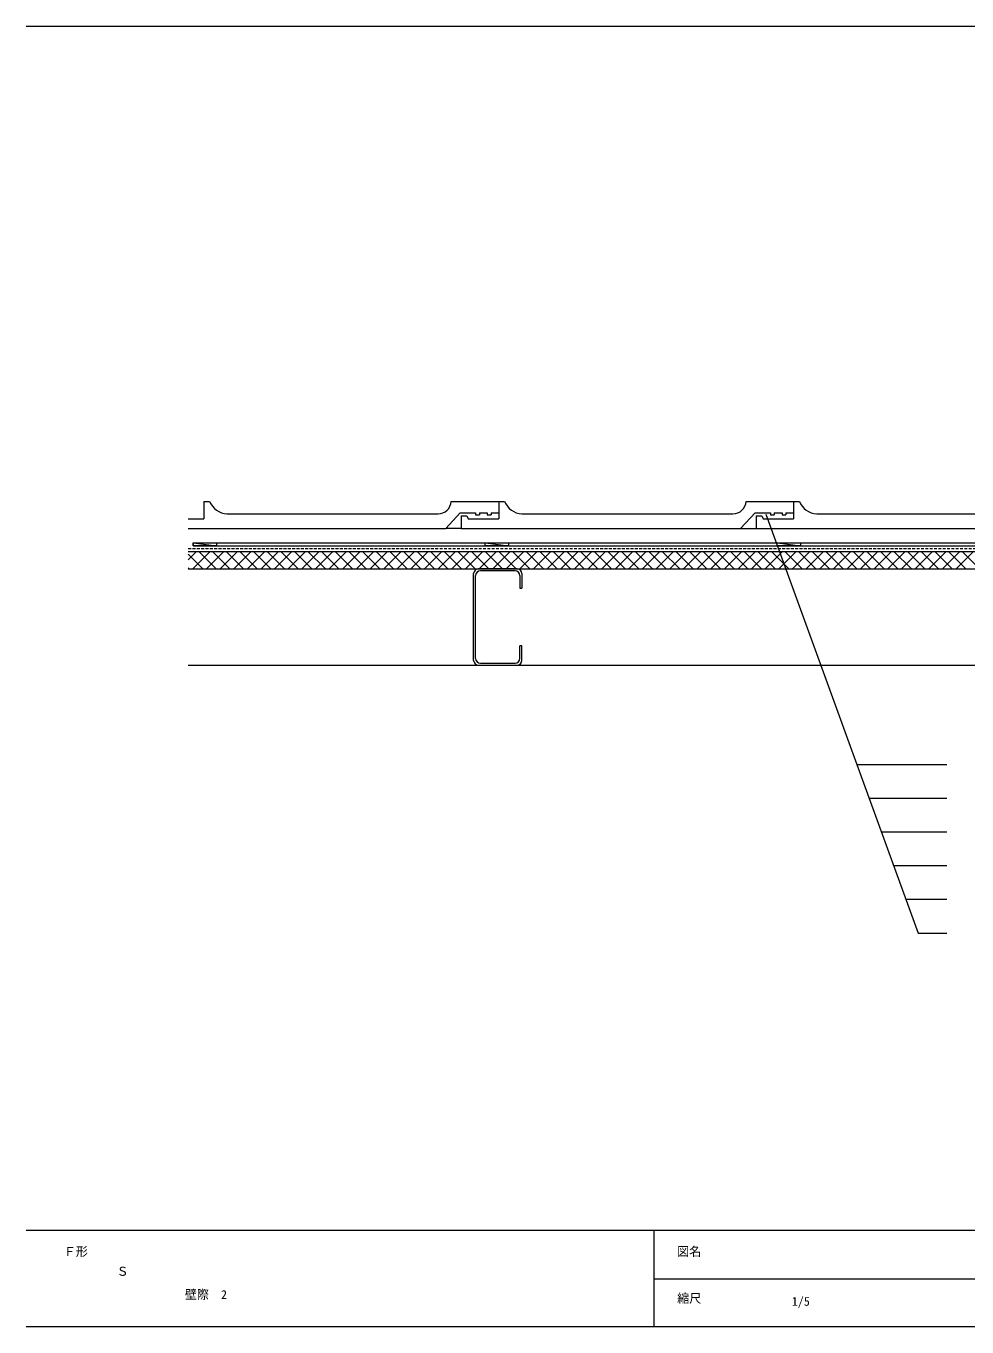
# Model space of a CAD drawing. Units: millimetres, scale not verified. Extents: x -198 to 202, y -140 to 130.
# Drawn here: x -197.6 to -2.3, y -140 to 130 of the extents above; entities that cross this region are included whole.
import ezdxf
from ezdxf.enums import TextEntityAlignment as Align

# ---------------------------------------------------------------- set-up
doc = ezdxf.new("R2010")
doc.units = ezdxf.units.MM
doc.header["$LTSCALE"] = 0.5
doc.linetypes.add('DASHED1', pattern=[1.8, 1.2, -0.6])
for name, color, linetype, lineweight in [('0-0', 5, 'Continuous', 18), ('0-1', 7, 'Continuous', 18), ('1-0', 7, 'Continuous', 18), ('1-1', 3, 'Continuous', 18), ('1-2', 7, 'Continuous', 18), ('1-3', 7, 'Continuous', 18)]:
    doc.layers.add(name, color=color, linetype=linetype, lineweight=lineweight)
doc.styles.add('ＭＳ ゴシック', font='')
doc.styles.get('ＭＳ ゴシック').set_extended_font_data('MS Gothic')

msp = doc.modelspace()

# ---------------------------------------------------------------- linework, layer by layer
at = {"layer": '0-0'}
for p, q in [((-197.5676, 130.0135), (202.4324, 130.0135)), ((202.4324, -119.9865), (-197.5676, -119.9865)), ((-67.2973, -119.9865), (-67.2973, -139.9865)), ((-67.2973, -129.9865), (10.5405, -129.9865)), ((202.4324, -139.9865), (-197.5676, -139.9865))]:
    msp.add_line(p, q, dxfattribs=at)
at = {"layer": '0-1'}
for p, q in [((-25.1507, -23.2242), (-6.4865, -23.2242)), ((-22.6029, -30.2242), (-6.4865, -30.2242)), ((-20.0551, -37.2242), (-6.4865, -37.2242)), ((-17.5073, -44.2242), (-6.4865, -44.2242)), ((-14.9595, -51.2242), (-6.4865, -51.2242))]:
    msp.add_line(p, q, dxfattribs=at)
at = {"layer": '1-0', "color": 3}
for p, q in [((-162.8594, 25.7595), (-110.4595, 25.7595)), ((-107.2595, 25.7595), (-49.2595, 25.7595)), ((-46.0595, 25.7595), (11.9405, 25.7595)), ((-46.0595, 25.7595), (11.9405, 25.7595))]:
    msp.add_line(p, q, dxfattribs=at)
at = {"layer": '1-0'}
for p, q in [((-162.8594, 22.7595), (-158.0595, 22.1595)), ((-162.8594, 22.7595), (66.0871, 22.7595)), ((-102.2595, 22.7595), (-97.4595, 22.1595)), ((-41.6595, 22.7595), (-36.8595, 22.1595)), ((-163.9153, 20.9595), (85.3405, 20.9595))]:
    msp.add_line(p, q, dxfattribs=at)
at = {"layer": '1-0', "color": 3, "linetype": 'DASHED1'}
msp.add_line((-163.9153, 21.5595), (84.9193, 21.5595), dxfattribs=at)
at = {"layer": '1-0'}
for points in [[(-162.8594, 22.1595), (66.0871, 22.1595), (66.0871, 25.7595)], [(-162.8594, 22.7595), (-162.8594, 22.1595), (-162.8594, 22.7595)], [(-162.8594, 22.7595), (-158.0595, 22.7595), (-158.0595, 22.1595), (-162.8594, 22.1595)]]:
    msp.add_lwpolyline(points, dxfattribs=at)
for points in [[(-102.2595, 22.1595), (-102.2595, 22.7595), (-97.4595, 22.7595), (-97.4595, 22.1595)], [(-41.6595, 22.1595), (-41.6595, 22.7595), (-36.8595, 22.7595), (-36.8595, 22.1595)]]:
    msp.add_lwpolyline(points, close=True, dxfattribs=at)
at = {"layer": '1-1'}
for p, q in [((-160.6595, 31.3595), (-160.6595, 27.7595)), ((-160.6595, 31.3595), (-159.4595, 31.3595)), ((-109.3217, 31.3595), (-99.4595, 31.3595)), ((-99.4595, 31.3595), (-99.4595, 28.9595)), ((-99.4595, 31.3595), (-99.4595, 27.7595)), ((-99.4595, 31.3595), (-98.2594, 31.3595)), ((-48.1217, 31.3595), (-38.2595, 31.3595)), ((-38.2595, 31.3595), (-38.2595, 28.9595)), ((-38.2595, 31.3595), (-38.2595, 27.7595)), ((-38.2595, 31.3595), (-37.0595, 31.3595)), ((-163.9153, 27.7595), (-160.6595, 27.7595)), ((-155.8594, 28.7595), (-112.0595, 28.7595)), ((-107.4595, 28.9595), (-110.4595, 25.7595)), ((-107.4595, 28.9595), (-104.2595, 28.9595)), ((-107.2595, 28.3595), (-107.2595, 25.7595)), ((-107.2595, 28.3595), (-106.0595, 28.3595)), ((-106.0595, 28.3595), (-105.7754, 27.7595)), ((-105.7754, 27.7595), (-99.4595, 27.7595)), ((-104.2595, 28.9595), (-104.2595, 28.5595)), ((-104.2595, 28.5595), (-103.4595, 28.5595)), ((-103.4595, 28.9595), (-103.4595, 28.5595)), ((-103.4595, 28.9595), (-101.8595, 28.9595)), ((-101.8595, 28.9595), (-101.8595, 28.5595)), ((-101.8595, 28.5595), (-101.0595, 28.5595)), ((-101.0595, 28.9595), (-101.0595, 28.5595)), ((-101.0595, 28.9595), (-99.4595, 28.9595)), ((-94.6595, 28.7595), (-50.8595, 28.7595)), ((-46.2595, 28.9595), (-49.2595, 25.7595)), ((-46.2595, 28.9595), (-43.0595, 28.9595)), ((-46.0595, 28.3595), (-46.0595, 25.7595)), ((-46.0595, 28.3595), (-44.8595, 28.3595)), ((-44.8595, 28.3595), (-44.5754, 27.7595)), ((-44.5754, 27.7595), (-38.2595, 27.7595)), ((-43.0595, 28.9595), (-43.0595, 28.5595)), ((-43.0595, 28.5595), (-42.2595, 28.5595)), ((-42.2595, 28.9595), (-42.2595, 28.5595)), ((-42.2595, 28.9595), (-40.6595, 28.9595)), ((-40.6595, 28.9595), (-40.6595, 28.5595)), ((-40.6595, 28.5595), (-39.8595, 28.5595)), ((-39.8595, 28.9595), (-39.8595, 28.5595)), ((-39.8595, 28.9595), (-38.2595, 28.9595)), ((-33.4595, 28.7595), (10.3405, 28.7595)), ((-163.9153, 25.7595), (-110.4595, 25.7595)), ((-107.2595, 25.7595), (-49.2595, 25.7595))]:
    msp.add_line(p, q, dxfattribs=at)
at = {"layer": '1-1', "color": 7}
for p, q in [((-107.2595, 25.7595), (-110.4595, 25.7595)), ((-49.2595, 25.7595), (-46.0595, 25.7595))]:
    msp.add_line(p, q, dxfattribs=at)
at = {"layer": '1-1'}
for centre, radius, start, end in [((-155.6133, 32.8925), 4.1404, 201.73239, 266.59201), ((-112.0641, 31.5058), 2.7464, 270.09653, 356.9456), ((-94.4133, 32.8925), 4.1404, 201.73239, 266.59201), ((-50.8641, 31.5058), 2.7464, 270.09653, 356.9456), ((-33.2134, 32.8925), 4.1404, 201.73239, 266.59201)]:
    msp.add_arc(centre, radius, start, end, dxfattribs=at)
at = {"layer": '1-2'}
msp.add_lwpolyline([(-44.0389, 28.6708), (-12.4117, -58.2242), (-6.4865, -58.2242)], dxfattribs=at)
at = {"layer": '1-3'}
for p, q in [((-163.9153, 19.2071), (-162.163, 20.9595)), ((-163.9153, 20.3757), (-160.8991, 17.3595)), ((-162.9345, 17.3595), (-159.3345, 20.9595)), ((-161.6706, 20.9595), (-158.0706, 17.3595)), ((-160.1061, 17.3595), (-156.5061, 20.9595)), ((-158.8422, 20.9595), (-155.2422, 17.3595)), ((-157.2777, 17.3595), (-153.6777, 20.9595)), ((-156.0138, 20.9595), (-152.4138, 17.3595)), ((-154.4492, 17.3595), (-150.8492, 20.9595)), ((-153.1854, 20.9595), (-149.5854, 17.3595)), ((-151.6208, 17.3595), (-148.0208, 20.9595)), ((-150.357, 20.9595), (-146.757, 17.3595)), ((-148.7924, 17.3595), (-145.1924, 20.9595)), ((-147.5286, 20.9595), (-143.9286, 17.3595)), ((-145.964, 17.3595), (-142.364, 20.9595)), ((-144.7001, 20.9595), (-141.1001, 17.3595)), ((-143.1355, 17.3595), (-139.5355, 20.9595)), ((-141.8717, 20.9595), (-138.2717, 17.3595)), ((-140.3071, 17.3595), (-136.7071, 20.9595)), ((-139.0433, 20.9595), (-135.4433, 17.3595)), ((-137.4787, 17.3595), (-133.8787, 20.9595)), ((-136.2149, 20.9595), (-132.6149, 17.3595)), ((-134.6503, 17.3595), (-131.0503, 20.9595)), ((-133.3865, 20.9595), (-129.7865, 17.3595)), ((-131.8218, 17.3595), (-128.2218, 20.9595)), ((-130.5581, 20.9595), (-126.958, 17.3595)), ((-128.9934, 17.3595), (-125.3934, 20.9595)), ((-127.7296, 20.9595), (-124.1296, 17.3595)), ((-126.165, 17.3595), (-122.565, 20.9595)), ((-124.9012, 20.9595), (-121.3012, 17.3595)), ((-123.3365, 17.3595), (-119.7366, 20.9595)), ((-122.0728, 20.9595), (-118.4728, 17.3595)), ((-120.5081, 17.3595), (-116.9081, 20.9595)), ((-119.2444, 20.9595), (-115.6444, 17.3595)), ((-117.6797, 17.3595), (-114.0797, 20.9595)), ((-116.4159, 20.9595), (-112.8159, 17.3595)), ((-114.8513, 17.3595), (-111.2513, 20.9595)), ((-113.5875, 20.9595), (-109.9875, 17.3595)), ((-112.0228, 17.3595), (-108.4228, 20.9595)), ((-110.7591, 20.9595), (-107.1591, 17.3595)), ((-109.1944, 17.3595), (-105.5944, 20.9595)), ((-107.9307, 20.9595), (-104.3307, 17.3595)), ((-106.366, 17.3595), (-102.766, 20.9595)), ((-105.1023, 20.9595), (-101.5023, 17.3595)), ((-103.5376, 17.3595), (-99.9376, 20.9595)), ((-102.2739, 20.9595), (-98.6739, 17.3595)), ((-100.7091, 17.3595), (-97.1091, 20.9595)), ((-99.4454, 20.9595), (-95.8454, 17.3595)), ((-97.8807, 17.3595), (-94.2807, 20.9595)), ((-96.617, 20.9595), (-93.017, 17.3595)), ((-95.0523, 17.3595), (-91.4523, 20.9595)), ((-93.7886, 20.9595), (-90.1886, 17.3595)), ((-92.2238, 17.3595), (-88.6238, 20.9595)), ((-90.9602, 20.9595), (-87.3602, 17.3595)), ((-89.3954, 17.3595), (-85.7954, 20.9595)), ((-88.1318, 20.9595), (-84.5318, 17.3595)), ((-86.567, 17.3595), (-82.967, 20.9595)), ((-85.3033, 20.9595), (-81.7033, 17.3595)), ((-83.7386, 17.3595), (-80.1386, 20.9595)), ((-82.4749, 20.9595), (-78.8749, 17.3595)), ((-80.9101, 17.3595), (-77.3101, 20.9595)), ((-79.6465, 20.9595), (-76.0465, 17.3595)), ((-78.0817, 17.3595), (-74.4817, 20.9595)), ((-76.818, 20.9595), (-73.218, 17.3595)), ((-75.2533, 17.3595), (-71.6533, 20.9595)), ((-73.9896, 20.9595), (-70.3896, 17.3595)), ((-72.4248, 17.3595), (-68.8248, 20.9595)), ((-71.1612, 20.9595), (-67.5611, 17.3595)), ((-69.5964, 17.3595), (-65.9964, 20.9595)), ((-68.3327, 20.9595), (-64.7327, 17.3595)), ((-66.768, 17.3595), (-63.168, 20.9595)), ((-65.5043, 20.9595), (-61.9043, 17.3595)), ((-63.9396, 17.3595), (-60.3396, 20.9595)), ((-62.6758, 20.9595), (-59.0758, 17.3595)), ((-61.1112, 17.3595), (-57.5111, 20.9595)), ((-59.8474, 20.9595), (-56.2474, 17.3595)), ((-58.2827, 17.3595), (-54.6827, 20.9595)), ((-57.019, 20.9595), (-53.419, 17.3595)), ((-55.4543, 17.3595), (-51.8543, 20.9595)), ((-54.1905, 20.9595), (-50.5905, 17.3595)), ((-52.6258, 17.3595), (-49.0259, 20.9595)), ((-51.3621, 20.9595), (-47.7621, 17.3595)), ((-49.7974, 17.3595), (-46.1974, 20.9595)), ((-48.5337, 20.9595), (-44.9337, 17.3595)), ((-46.969, 17.3595), (-43.369, 20.9595)), ((-45.7052, 20.9595), (-42.1052, 17.3595)), ((-44.1406, 17.3595), (-40.5406, 20.9595)), ((-42.8768, 20.9595), (-39.2768, 17.3595)), ((-41.3122, 17.3595), (-37.7122, 20.9595)), ((-40.0483, 20.9595), (-36.4483, 17.3595)), ((-38.4837, 17.3595), (-34.8837, 20.9595)), ((-37.2199, 20.9595), (-33.6199, 17.3595)), ((-35.6553, 17.3595), (-32.0553, 20.9595)), ((-34.3915, 20.9595), (-30.7915, 17.3595)), ((-32.8269, 17.3595), (-29.2269, 20.9595)), ((-31.563, 20.9595), (-27.9631, 17.3595)), ((-29.9985, 17.3595), (-26.3984, 20.9595)), ((-28.7346, 20.9595), (-25.1346, 17.3595)), ((-27.17, 17.3595), (-23.57, 20.9595)), ((-25.9062, 20.9595), (-22.3062, 17.3595)), ((-24.3416, 17.3595), (-20.7416, 20.9595)), ((-23.0777, 20.9595), (-19.4777, 17.3595)), ((-21.5132, 17.3595), (-17.9132, 20.9595)), ((-20.2493, 20.9595), (-16.6493, 17.3595)), ((-18.6847, 17.3595), (-15.0847, 20.9595)), ((-17.4209, 20.9595), (-13.8209, 17.3595)), ((-15.8563, 17.3595), (-12.2563, 20.9595)), ((-14.5924, 20.9595), (-10.9924, 17.3595)), ((-13.0279, 17.3595), (-9.4279, 20.9595)), ((-11.764, 20.9595), (-8.164, 17.3595)), ((-10.1995, 17.3595), (-6.5995, 20.9595)), ((-8.9355, 20.9595), (-5.3355, 17.3595)), ((-7.371, 17.3595), (-3.771, 20.9595)), ((-6.1071, 20.9595), (-2.5071, 17.3595)), ((-4.5426, 17.3595), (-0.9426, 20.9595)), ((-3.2787, 20.9595), (0.3213, 17.3595)), ((-163.9153, 17.5473), (-163.7275, 17.3595)), ((-163.9153, 17.3595), (85.3405, 17.3595)), ((-163.9153, -2.6405), (85.3405, -2.6405))]:
    msp.add_line(p, q, dxfattribs=at)
at = {"layer": '1-3', "color": 3}
for p, q in [((-104.6595, -1.6405), (-104.6595, 16.3595)), ((-95.6595, 17.3595), (-103.6595, 17.3595)), ((-96.0595, 16.9595), (-103.2594, 16.9595)), ((-94.6595, 16.3595), (-94.6595, 13.3595)), ((-104.2594, -1.2405), (-104.2594, 15.9595)), ((-95.0595, 15.9595), (-95.0595, 13.3595)), ((-95.0595, 13.3595), (-94.6595, 13.3595)), ((-94.6595, 1.3595), (-95.0595, 1.3595)), ((-95.0595, -1.2405), (-95.0595, 1.3595)), ((-94.6595, -1.6405), (-94.6595, 1.3595)), ((-103.6595, -2.6405), (-95.6595, -2.6405)), ((-103.2594, -2.2405), (-96.0595, -2.2405))]:
    msp.add_line(p, q, dxfattribs=at)
for centre, start, end in [((-103.6595, 16.3595), 90, 180), ((-103.2594, 15.9595), 90, 180), ((-96.0595, 15.9595), 0, 90), ((-95.6595, 16.3595), 0, 90), ((-103.6595, -1.6405), 180, 270), ((-103.2594, -1.2405), 180, 270), ((-96.0595, -1.2405), 270, 0), ((-95.6595, -1.6405), 270, 0)]:
    msp.add_arc(centre, 1, start, end, dxfattribs=at)

# ---------------------------------------------------------------- texts
at = {"layer": '0-0', "color": 7, "style": 'ＭＳ ゴシック'}
for s, p in [('Ｆ形', (-189.7297, -125.7973)), ('図名', (-62.4324, -125.7973)), ('壁際\u30002', (-164.6024, -134.7264)), ('縮尺', (-62.4324, -135.527)), ('1/5', (-38.6278, -136.1375))]:
    msp.add_text(s, height=1.833, dxfattribs=at).set_placement(p, align=Align.BOTTOM_LEFT)
at = {"layer": '1-3', "style": 'ＭＳ ゴシック'}
msp.add_text('Ｓ', height=1.833, dxfattribs=at).set_placement((-178.7681, -129.91), align=Align.BOTTOM_LEFT)

doc.saveas('drawing.dxf')
